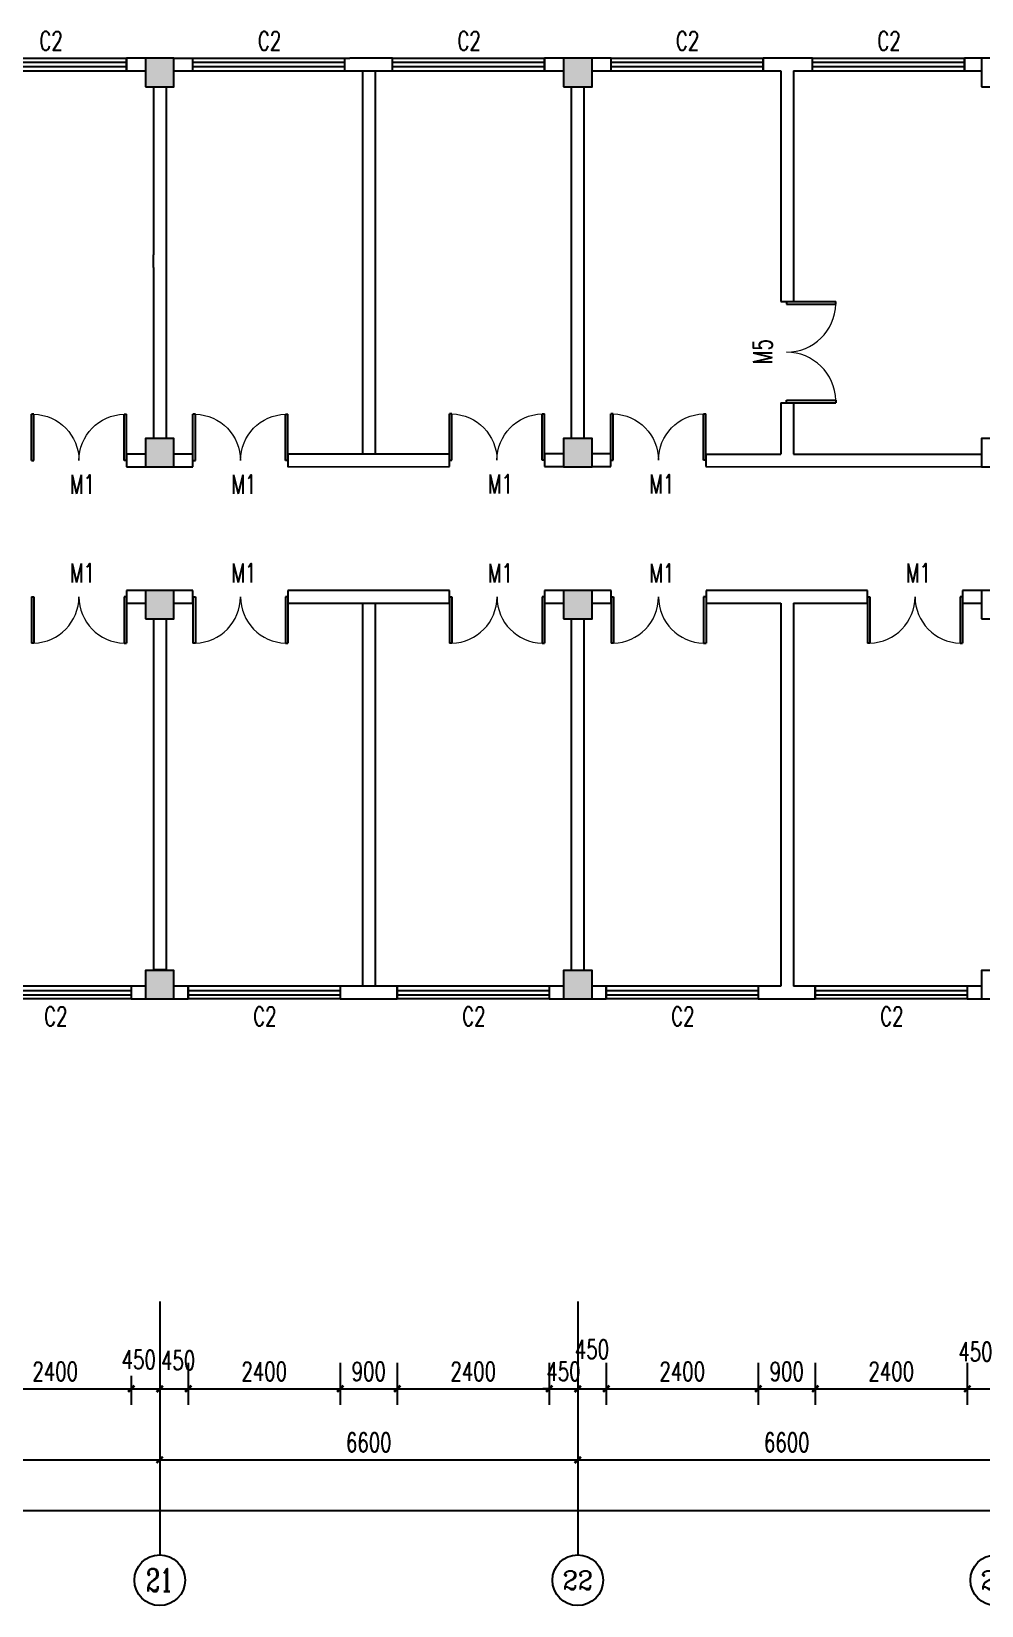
# Model space of a CAD drawing. Header units: millimetres. Extents: x 446 to 114752, y 86 to 28894.
# Drawn here: x 24721 to 39721, y 3294 to 28143 of the extents above; entities that cross this region are included whole.
import ezdxf
from ezdxf.enums import TextEntityAlignment as Align

# ---------------------------------------------------------------- set-up
doc = ezdxf.new("R2010")
doc.units = ezdxf.units.MM
for name, color, linetype in [('AXIS', 3, 'Continuous'), ('AXIS_TEXT', 7, 'Continuous'), ('COLUMN', 9, 'Continuous'), ('PUB_DIM', 3, 'Continuous'), ('WALL', 9, 'Continuous'), ('WINDOW', 4, 'Continuous'), ('WINDOW_TEXT', 7, 'Continuous')]:
    doc.layers.add(name, color=color, linetype=linetype)
doc.styles.add('_TCH_AXIS', font='COMPLEX', dxfattribs={"bigfont": 'GBCBIG'})
doc.styles.add('_TCH_DIM_T3', font='SIMPLEX', dxfattribs={"width": 0.705882, "bigfont": 'GBCBIG'})
doc.styles.add('_TCH_WINDOW', font='SIMPLEX', dxfattribs={"bigfont": 'GBCBIG'})
doc.styles.add('COMPLEX', font='COMPLEX')
doc.dimstyles.new('_TCH_ARCH&&100', dxfattribs={"dimtxt": 297.5, "dimasz": 100, "dimexe": 250, "dimexo": 300, "dimgap": 126.25, "dimtad": 1, "dimdec": 0, "dimzin": 0, "dimdsep": 46, "dimtxsty": '_TCH_DIM_T3', "dimblk": 'ARCHTICK', "dimcen": 0.09, "dimclrt": 7, "dimazin": 2, "dimtfac": 1, "dimtdec": 0, "dimtix": 1, "dimtmove": 2, "dimatfit": 3, "dimfxl": 1, "dimtolj": 1, "dimtzin": 0, "dimarcsym": 0})

# ---------------------------------------------------------------- blocks, each defined once
blk = doc.blocks.new('_ArchTick')
at = {"color": 0, "linetype": 'ByBlock', "const_width": 0.4}
blk.add_lwpolyline([(-0.5, -0.5), (0.5, 0.5)], dxfattribs=at)
blk = doc.blocks.new('*D98')
at = {"layer": 'Defpoints', "color": 0}
for p in [(23896, 7220), (26296, 7220), (26296, 6714)]:
    blk.add_point(p, dxfattribs=at)
at = {"layer": 'PUB_DIM', "color": 0, "lineweight": -2}
for p, q in [((23896, 6920), (23896, 6464)), ((23896, 6714), (26296, 6714)), ((26296, 6920), (26296, 6464))]:
    blk.add_line(p, q, dxfattribs=at)
at = {"layer": 'PUB_DIM', "color": 0, "lineweight": -2, "xscale": 100, "yscale": 100, "zscale": 100, "rotation": 180}
blk.add_blockref('_ArchTick', (23896, 6714), dxfattribs=at)
at = {"layer": 'PUB_DIM', "color": 0, "lineweight": -2, "xscale": 100, "yscale": 100, "zscale": 100}
blk.add_blockref('_ArchTick', (26296, 6714), dxfattribs=at)
at = {"layer": 'PUB_DIM', "color": 7, "insert": (25096, 6989), "char_height": 297.5, "attachment_point": 5, "style": '_TCH_DIM_T3'}
blk.add_mtext('\\A1;2400', dxfattribs=at)
blk = doc.blocks.new('*D99')
at = {"layer": 'Defpoints', "color": 0}
for p in [(26296, 7220), (26746, 7220), (26746, 6714)]:
    blk.add_point(p, dxfattribs=at)
at = {"layer": 'PUB_DIM', "color": 0, "lineweight": -2}
for p, q in [((26296, 6920), (26296, 6464)), ((26296, 6714), (26746, 6714)), ((26746, 6920), (26746, 6464))]:
    blk.add_line(p, q, dxfattribs=at)
at = {"layer": 'PUB_DIM', "color": 0, "lineweight": -2, "xscale": 100, "yscale": 100, "zscale": 100, "rotation": 180}
blk.add_blockref('_ArchTick', (26296, 6714), dxfattribs=at)
at = {"layer": 'PUB_DIM', "color": 0, "lineweight": -2, "xscale": 100, "yscale": 100, "zscale": 100}
blk.add_blockref('_ArchTick', (26746, 6714), dxfattribs=at)
at = {"layer": 'PUB_DIM', "color": 7, "insert": (26414, 7177), "char_height": 297.5, "attachment_point": 5, "style": '_TCH_DIM_T3'}
blk.add_mtext('\\A1;450', dxfattribs=at)
blk = doc.blocks.new('*D100')
at = {"layer": 'Defpoints', "color": 0}
for p in [(26746, 7426), (27196, 7426), (27196, 6714)]:
    blk.add_point(p, dxfattribs=at)
at = {"layer": 'PUB_DIM', "color": 0, "lineweight": -2}
for p, q in [((26746, 7126), (26746, 6464)), ((27196, 7126), (27196, 6464)), ((26746, 6714), (27196, 6714))]:
    blk.add_line(p, q, dxfattribs=at)
at = {"layer": 'PUB_DIM', "color": 0, "lineweight": -2, "xscale": 100, "yscale": 100, "zscale": 100, "rotation": 180}
blk.add_blockref('_ArchTick', (26746, 6714), dxfattribs=at)
at = {"layer": 'PUB_DIM', "color": 0, "lineweight": -2, "xscale": 100, "yscale": 100, "zscale": 100}
blk.add_blockref('_ArchTick', (27196, 6714), dxfattribs=at)
at = {"layer": 'PUB_DIM', "color": 7, "insert": (27036, 7165), "char_height": 297.5, "attachment_point": 5, "style": '_TCH_DIM_T3'}
blk.add_mtext('\\A1;450', dxfattribs=at)
blk = doc.blocks.new('*D101')
at = {"layer": 'Defpoints', "color": 0}
for p in [(27196, 7426), (29596, 7426), (29596, 6714)]:
    blk.add_point(p, dxfattribs=at)
at = {"layer": 'PUB_DIM', "color": 0, "lineweight": -2}
for p, q in [((27196, 7126), (27196, 6464)), ((29596, 7126), (29596, 6464)), ((27196, 6714), (29596, 6714))]:
    blk.add_line(p, q, dxfattribs=at)
at = {"layer": 'PUB_DIM', "color": 0, "lineweight": -2, "xscale": 100, "yscale": 100, "zscale": 100, "rotation": 180}
blk.add_blockref('_ArchTick', (27196, 6714), dxfattribs=at)
at = {"layer": 'PUB_DIM', "color": 0, "lineweight": -2, "xscale": 100, "yscale": 100, "zscale": 100}
blk.add_blockref('_ArchTick', (29596, 6714), dxfattribs=at)
at = {"layer": 'PUB_DIM', "color": 7, "insert": (28396, 6989), "char_height": 297.5, "attachment_point": 5, "style": '_TCH_DIM_T3'}
blk.add_mtext('\\A1;2400', dxfattribs=at)
blk = doc.blocks.new('*D102')
at = {"layer": 'Defpoints', "color": 0}
for p in [(29596, 7426), (30496, 7426), (30496, 6714)]:
    blk.add_point(p, dxfattribs=at)
at = {"layer": 'PUB_DIM', "color": 0, "lineweight": -2}
for p, q in [((29596, 7126), (29596, 6464)), ((30496, 7126), (30496, 6464)), ((29596, 6714), (30496, 6714))]:
    blk.add_line(p, q, dxfattribs=at)
at = {"layer": 'PUB_DIM', "color": 0, "lineweight": -2, "xscale": 100, "yscale": 100, "zscale": 100, "rotation": 180}
blk.add_blockref('_ArchTick', (29596, 6714), dxfattribs=at)
at = {"layer": 'PUB_DIM', "color": 0, "lineweight": -2, "xscale": 100, "yscale": 100, "zscale": 100}
blk.add_blockref('_ArchTick', (30496, 6714), dxfattribs=at)
at = {"layer": 'PUB_DIM', "color": 7, "insert": (30046, 6989), "char_height": 297.5, "attachment_point": 5, "style": '_TCH_DIM_T3'}
blk.add_mtext('\\A1;900', dxfattribs=at)
blk = doc.blocks.new('*D103')
at = {"layer": 'Defpoints', "color": 0}
for p in [(30496, 7426), (32896, 7426), (32896, 6714)]:
    blk.add_point(p, dxfattribs=at)
at = {"layer": 'PUB_DIM', "color": 0, "lineweight": -2}
for p, q in [((30496, 7126), (30496, 6464)), ((32896, 7126), (32896, 6464)), ((30496, 6714), (32896, 6714))]:
    blk.add_line(p, q, dxfattribs=at)
at = {"layer": 'PUB_DIM', "color": 0, "lineweight": -2, "xscale": 100, "yscale": 100, "zscale": 100, "rotation": 180}
blk.add_blockref('_ArchTick', (30496, 6714), dxfattribs=at)
at = {"layer": 'PUB_DIM', "color": 0, "lineweight": -2, "xscale": 100, "yscale": 100, "zscale": 100}
blk.add_blockref('_ArchTick', (32896, 6714), dxfattribs=at)
at = {"layer": 'PUB_DIM', "color": 7, "insert": (31696, 6989), "char_height": 297.5, "attachment_point": 5, "style": '_TCH_DIM_T3'}
blk.add_mtext('\\A1;2400', dxfattribs=at)
blk = doc.blocks.new('*D104')
at = {"layer": 'Defpoints', "color": 0}
for p in [(32896, 7426), (33346, 7426), (33346, 6714)]:
    blk.add_point(p, dxfattribs=at)
at = {"layer": 'PUB_DIM', "color": 0, "lineweight": -2}
for p, q in [((32896, 7126), (32896, 6464)), ((33346, 7126), (33346, 6464)), ((32896, 6714), (32796, 6714)), ((32896, 6714), (33346, 6714)), ((33346, 6714), (33446, 6714))]:
    blk.add_line(p, q, dxfattribs=at)
at = {"layer": 'PUB_DIM', "color": 0, "lineweight": -2, "xscale": 100, "yscale": 100, "zscale": 100}
blk.add_blockref('_ArchTick', (32896, 6714), dxfattribs=at)
at = {"layer": 'PUB_DIM', "color": 0, "lineweight": -2, "xscale": 100, "yscale": 100, "zscale": 100, "rotation": 180}
blk.add_blockref('_ArchTick', (33346, 6714), dxfattribs=at)
at = {"layer": 'PUB_DIM', "color": 7, "insert": (33121, 6989), "char_height": 297.5, "attachment_point": 5, "style": '_TCH_DIM_T3'}
blk.add_mtext('\\A1;450', dxfattribs=at)
blk = doc.blocks.new('*D105')
at = {"layer": 'Defpoints', "color": 0}
for p in [(33346, 7426), (33796, 7426), (33796, 6714)]:
    blk.add_point(p, dxfattribs=at)
at = {"layer": 'PUB_DIM', "color": 0, "lineweight": -2}
for p, q in [((33346, 7126), (33346, 6464)), ((33796, 7126), (33796, 6464)), ((33346, 6714), (33796, 6714))]:
    blk.add_line(p, q, dxfattribs=at)
at = {"layer": 'PUB_DIM', "color": 0, "lineweight": -2, "xscale": 100, "yscale": 100, "zscale": 100, "rotation": 180}
blk.add_blockref('_ArchTick', (33346, 6714), dxfattribs=at)
at = {"layer": 'PUB_DIM', "color": 0, "lineweight": -2, "xscale": 100, "yscale": 100, "zscale": 100}
blk.add_blockref('_ArchTick', (33796, 6714), dxfattribs=at)
at = {"layer": 'PUB_DIM', "color": 7, "insert": (33571, 7339), "char_height": 297.5, "attachment_point": 5, "style": '_TCH_DIM_T3'}
blk.add_mtext('\\A1;450', dxfattribs=at)
blk = doc.blocks.new('*D106')
at = {"layer": 'Defpoints', "color": 0}
for p in [(33796, 7426), (36196, 7426), (36196, 6714)]:
    blk.add_point(p, dxfattribs=at)
at = {"layer": 'PUB_DIM', "color": 0, "lineweight": -2}
for p, q in [((33796, 7126), (33796, 6464)), ((36196, 7126), (36196, 6464)), ((33796, 6714), (36196, 6714))]:
    blk.add_line(p, q, dxfattribs=at)
at = {"layer": 'PUB_DIM', "color": 0, "lineweight": -2, "xscale": 100, "yscale": 100, "zscale": 100, "rotation": 180}
blk.add_blockref('_ArchTick', (33796, 6714), dxfattribs=at)
at = {"layer": 'PUB_DIM', "color": 0, "lineweight": -2, "xscale": 100, "yscale": 100, "zscale": 100}
blk.add_blockref('_ArchTick', (36196, 6714), dxfattribs=at)
at = {"layer": 'PUB_DIM', "color": 7, "insert": (34996, 6989), "char_height": 297.5, "attachment_point": 5, "style": '_TCH_DIM_T3'}
blk.add_mtext('\\A1;2400', dxfattribs=at)
blk = doc.blocks.new('*D107')
at = {"layer": 'Defpoints', "color": 0}
for p in [(36196, 7426), (37096, 7426), (37096, 6714)]:
    blk.add_point(p, dxfattribs=at)
at = {"layer": 'PUB_DIM', "color": 0, "lineweight": -2}
for p, q in [((36196, 7126), (36196, 6464)), ((37096, 7126), (37096, 6464)), ((36196, 6714), (37096, 6714))]:
    blk.add_line(p, q, dxfattribs=at)
at = {"layer": 'PUB_DIM', "color": 0, "lineweight": -2, "xscale": 100, "yscale": 100, "zscale": 100, "rotation": 180}
blk.add_blockref('_ArchTick', (36196, 6714), dxfattribs=at)
at = {"layer": 'PUB_DIM', "color": 0, "lineweight": -2, "xscale": 100, "yscale": 100, "zscale": 100}
blk.add_blockref('_ArchTick', (37096, 6714), dxfattribs=at)
at = {"layer": 'PUB_DIM', "color": 7, "insert": (36646, 6989), "char_height": 297.5, "attachment_point": 5, "style": '_TCH_DIM_T3'}
blk.add_mtext('\\A1;900', dxfattribs=at)
blk = doc.blocks.new('*D108')
at = {"layer": 'Defpoints', "color": 0}
for p in [(37096, 7426), (39496, 7426), (39496, 6714)]:
    blk.add_point(p, dxfattribs=at)
at = {"layer": 'PUB_DIM', "color": 0, "lineweight": -2}
for p, q in [((37096, 7126), (37096, 6464)), ((39496, 7126), (39496, 6464)), ((37096, 6714), (39496, 6714))]:
    blk.add_line(p, q, dxfattribs=at)
at = {"layer": 'PUB_DIM', "color": 0, "lineweight": -2, "xscale": 100, "yscale": 100, "zscale": 100, "rotation": 180}
blk.add_blockref('_ArchTick', (37096, 6714), dxfattribs=at)
at = {"layer": 'PUB_DIM', "color": 0, "lineweight": -2, "xscale": 100, "yscale": 100, "zscale": 100}
blk.add_blockref('_ArchTick', (39496, 6714), dxfattribs=at)
at = {"layer": 'PUB_DIM', "color": 7, "insert": (38296, 6989), "char_height": 297.5, "attachment_point": 5, "style": '_TCH_DIM_T3'}
blk.add_mtext('\\A1;2400', dxfattribs=at)
blk = doc.blocks.new('*D109')
at = {"layer": 'Defpoints', "color": 0}
for p in [(39496, 7426), (39946, 7426), (39946, 6714)]:
    blk.add_point(p, dxfattribs=at)
at = {"layer": 'PUB_DIM', "color": 0, "lineweight": -2}
for p, q in [((39496, 7126), (39496, 6464)), ((39946, 7126), (39946, 6464)), ((39496, 6714), (39946, 6714))]:
    blk.add_line(p, q, dxfattribs=at)
at = {"layer": 'PUB_DIM', "color": 0, "lineweight": -2, "xscale": 100, "yscale": 100, "zscale": 100, "rotation": 180}
blk.add_blockref('_ArchTick', (39496, 6714), dxfattribs=at)
at = {"layer": 'PUB_DIM', "color": 0, "lineweight": -2, "xscale": 100, "yscale": 100, "zscale": 100}
blk.add_blockref('_ArchTick', (39946, 6714), dxfattribs=at)
at = {"layer": 'PUB_DIM', "color": 7, "insert": (39625, 7301), "char_height": 297.5, "attachment_point": 5, "style": '_TCH_DIM_T3'}
blk.add_mtext('\\A1;450', dxfattribs=at)
blk = doc.blocks.new('*D156')
at = {"layer": 'AXIS', "color": 0, "lineweight": -2}
for p, q in [((20146, 7794), (20146, 5344)), ((26746, 7794), (26746, 5344)), ((20146, 5594), (26746, 5594))]:
    blk.add_line(p, q, dxfattribs=at)
at = {"layer": 'Defpoints', "color": 0}
for p in [(20146, 8094), (26746, 8094), (26746, 5594)]:
    blk.add_point(p, dxfattribs=at)
at = {"layer": 'AXIS', "color": 0, "lineweight": -2, "xscale": 100, "yscale": 100, "zscale": 100, "rotation": 180}
blk.add_blockref('_ArchTick', (20146, 5594), dxfattribs=at)
at = {"layer": 'AXIS', "color": 0, "lineweight": -2, "xscale": 100, "yscale": 100, "zscale": 100}
blk.add_blockref('_ArchTick', (26746, 5594), dxfattribs=at)
at = {"layer": 'AXIS', "color": 7, "insert": (23446, 5869), "char_height": 297.5, "attachment_point": 5, "style": '_TCH_DIM_T3'}
blk.add_mtext('\\A1;6600', dxfattribs=at)
blk = doc.blocks.new('*D157')
at = {"layer": 'AXIS', "color": 0, "lineweight": -2}
for p, q in [((26746, 7794), (26746, 5344)), ((33346, 7794), (33346, 5344)), ((26746, 5594), (33346, 5594))]:
    blk.add_line(p, q, dxfattribs=at)
at = {"layer": 'Defpoints', "color": 0}
for p in [(26746, 8094), (33346, 8094), (33346, 5594)]:
    blk.add_point(p, dxfattribs=at)
at = {"layer": 'AXIS', "color": 0, "lineweight": -2, "xscale": 100, "yscale": 100, "zscale": 100, "rotation": 180}
blk.add_blockref('_ArchTick', (26746, 5594), dxfattribs=at)
at = {"layer": 'AXIS', "color": 0, "lineweight": -2, "xscale": 100, "yscale": 100, "zscale": 100}
blk.add_blockref('_ArchTick', (33346, 5594), dxfattribs=at)
at = {"layer": 'AXIS', "color": 7, "insert": (30046, 5869), "char_height": 297.5, "attachment_point": 5, "style": '_TCH_DIM_T3'}
blk.add_mtext('\\A1;6600', dxfattribs=at)
blk = doc.blocks.new('*D158')
at = {"layer": 'AXIS', "color": 0, "lineweight": -2}
for p, q in [((33346, 7794), (33346, 5344)), ((39946, 7794), (39946, 5344)), ((33346, 5594), (39946, 5594))]:
    blk.add_line(p, q, dxfattribs=at)
at = {"layer": 'Defpoints', "color": 0}
for p in [(33346, 8094), (39946, 8094), (39946, 5594)]:
    blk.add_point(p, dxfattribs=at)
at = {"layer": 'AXIS', "color": 0, "lineweight": -2, "xscale": 100, "yscale": 100, "zscale": 100, "rotation": 180}
blk.add_blockref('_ArchTick', (33346, 5594), dxfattribs=at)
at = {"layer": 'AXIS', "color": 0, "lineweight": -2, "xscale": 100, "yscale": 100, "zscale": 100}
blk.add_blockref('_ArchTick', (39946, 5594), dxfattribs=at)
at = {"layer": 'AXIS', "color": 7, "insert": (36646, 5869), "char_height": 297.5, "attachment_point": 5, "style": '_TCH_DIM_T3'}
blk.add_mtext('\\A1;6600', dxfattribs=at)
blk = doc.blocks.new('*D168')
at = {"layer": 'AXIS', "color": 0, "lineweight": -2}
for p, q in [((6246, 7794), (6246, 4544)), ((99346, 7794), (99346, 4544)), ((6246, 4794), (99346, 4794))]:
    blk.add_line(p, q, dxfattribs=at)
at = {"layer": 'Defpoints', "color": 0}
for p in [(6246, 8094), (99346, 8094), (99346, 4794)]:
    blk.add_point(p, dxfattribs=at)
at = {"layer": 'AXIS', "color": 0, "lineweight": -2, "xscale": 100, "yscale": 100, "zscale": 100, "rotation": 180}
blk.add_blockref('_ArchTick', (6246, 4794), dxfattribs=at)
at = {"layer": 'AXIS', "color": 0, "lineweight": -2, "xscale": 100, "yscale": 100, "zscale": 100}
blk.add_blockref('_ArchTick', (99346, 4794), dxfattribs=at)
at = {"layer": 'AXIS', "color": 7, "insert": (52796, 5069), "char_height": 297.5, "attachment_point": 5, "style": '_TCH_DIM_T3'}
blk.add_mtext('\\A1;93100', dxfattribs=at)
blk = doc.blocks.new('_FZHK')
blk.add_lwpolyline([(-0.5, -0.5), (0.5, -0.5), (0.5, 0.5), (-0.5, 0.5)], close=True)
blk = doc.blocks.new('_AXISO')
blk.add_circle((0, 0), 0.5)
at = {"layer": 'AXIS_TEXT', "style": 'COMPLEX', "width": 1.041667}
blk.add_attdef('A', text='', height=0.56, dxfattribs=at).set_placement((-0.25, -0.28), (0.25, -0.28), align=Align.FIT)
blk = doc.blocks.new('$DorLib2D$00000002')
for p, q in [((-0.5, 0), (-0.5, 0.4875)), ((-0.475, 0.4875), (-0.5, 0.4875)), ((-0.475, 0), (-0.475, 0.4875)), ((0.475, 0), (0.475, 0.4875)), ((0.475, 0.4875), (0.5, 0.4875)), ((0.5, 0), (0.5, 0.4875)), ((-0.5, 0), (-0.475, 0)), ((0.5, 0), (0.475, 0))]:
    blk.add_line(p, q)
at = {"lineweight": 13}
for centre, start, end in [((-0.4875, 0), 0, 88.53072), ((0.4875, 0), 91.46928, 180)]:
    blk.add_arc(centre, 0.4875, start, end, dxfattribs=at)
blk = doc.blocks.new('$TCHSYS$WIN2D')
for p, q in [((-0.5, 0.5), (0.5, 0.5)), ((-0.5, 0.5), (-0.5, -0.5)), ((0.5, 0.5), (0.5, -0.5)), ((0.5, 0.167), (-0.5, 0.167)), ((0.5, -0.167), (-0.5, -0.167)), ((-0.5, -0.5), (0.5, -0.5))]:
    blk.add_line(p, q)

msp = doc.modelspace()

# ---------------------------------------------------------------- hatches: boundary and pattern name
h = msp.add_hatch(color=256)
h.paths.add_polyline_path([(26746.2, 27718.9), (26521.2, 27718.9), (26521.2, 27493.9), (26746.2, 27493.9)])
h.paths.add_polyline_path([(26746.2, 27493.9), (26971.2, 27493.9), (26971.2, 27718.9), (26746.2, 27718.9)])
h.paths.add_polyline_path([(26746.2, 27268.9), (26971.2, 27268.9), (26971.2, 27493.9), (26746.2, 27493.9)])
h.paths.add_polyline_path([(26746.2, 27493.9), (26521.2, 27493.9), (26521.2, 27268.9), (26746.2, 27268.9)])
h.paths.add_polyline_path([(26746.2, 21493.9), (26521.2, 21493.9), (26521.2, 21268.9), (26746.2, 21268.9)])
h.paths.add_polyline_path([(26746.2, 21493.9), (26746.2, 21268.9), (26971.2, 21268.9), (26971.2, 21493.9)])
h.paths.add_polyline_path([(26971.2, 21493.9), (26971.2, 21718.9), (26746.2, 21718.9), (26746.2, 21493.9)])
h.paths.add_polyline_path([(26746.2, 21718.9), (26521.2, 21718.9), (26521.2, 21493.9), (26746.2, 21493.9)])
h.paths.add_polyline_path([(26746.2, 13318.9), (26746.2, 12868.9), (26971.2, 12868.9), (26971.2, 13318.9)])
h.paths.add_polyline_path([(26521.2, 13318.9), (26521.2, 12868.9), (26746.2, 12868.9), (26746.2, 13318.9)])
h = msp.add_hatch(color=256)
h.paths.add_polyline_path([(33346.2, 27718.9), (33121.2, 27718.9), (33121.2, 27493.9), (33346.2, 27493.9)])
h.paths.add_polyline_path([(33346.2, 27493.9), (33571.2, 27493.9), (33571.2, 27718.9), (33346.2, 27718.9)])
h.paths.add_polyline_path([(33346.2, 27268.9), (33571.2, 27268.9), (33571.2, 27493.9), (33346.2, 27493.9)])
h.paths.add_polyline_path([(33346.2, 27493.9), (33121.2, 27493.9), (33121.2, 27268.9), (33346.2, 27268.9)])
h.paths.add_polyline_path([(33346.2, 21493.9), (33121.2, 21493.9), (33121.2, 21268.9), (33346.2, 21268.9)])
h.paths.add_polyline_path([(33346.2, 21493.9), (33346.2, 21268.9), (33571.2, 21268.9), (33571.2, 21493.9)])
h.paths.add_polyline_path([(33571.2, 21493.9), (33571.2, 21718.9), (33346.2, 21718.9), (33346.2, 21493.9)])
h.paths.add_polyline_path([(33346.2, 21718.9), (33121.2, 21718.9), (33121.2, 21493.9), (33346.2, 21493.9)])
h.paths.add_polyline_path([(33346.2, 13318.9), (33346.2, 12868.9), (33571.2, 12868.9), (33571.2, 13318.9)])
h.paths.add_polyline_path([(33121.2, 13318.9), (33121.2, 12868.9), (33346.2, 12868.9), (33346.2, 13318.9)])
h = msp.add_hatch(color=256)
h.paths.add_polyline_path([(26746.2, 19318.9), (26521.2, 19318.9), (26521.2, 19093.9), (26746.2, 19093.9)])
h.paths.add_polyline_path([(26971.2, 19318.9), (26746.2, 19318.9), (26746.2, 19093.9), (26971.2, 19093.9)])
h.paths.add_polyline_path([(26971.2, 19093.9), (26746.2, 19093.9), (26746.2, 18868.9), (26971.2, 18868.9)])
h.paths.add_polyline_path([(26746.2, 19093.9), (26521.2, 19093.9), (26521.2, 18868.9), (26746.2, 18868.9)])
h = msp.add_hatch(color=256)
h.paths.add_polyline_path([(33346.2, 19318.9), (33121.2, 19318.9), (33121.2, 19093.9), (33346.2, 19093.9)])
h.paths.add_polyline_path([(33571.2, 19318.9), (33346.2, 19318.9), (33346.2, 19093.9), (33571.2, 19093.9)])
h.paths.add_polyline_path([(33571.2, 19093.9), (33346.2, 19093.9), (33346.2, 18868.9), (33571.2, 18868.9)])
h.paths.add_polyline_path([(33346.2, 19093.9), (33121.2, 19093.9), (33121.2, 18868.9), (33346.2, 18868.9)])

# ---------------------------------------------------------------- linework, layer by layer
at = {"layer": 'AXIS'}
for p, q in [((26746.2, 8093.9), (26746.2, 4093.9)), ((33346.2, 8093.9), (33346.2, 4093.9))]:
    msp.add_line(p, q, dxfattribs=at)
at = {"layer": 'WALL'}
for p, q in [((26521.2, 27718.9), (26221.2, 27718.9)), ((26221.2, 27718.9), (26221.2, 27518.9)), ((26971.2, 27718.9), (29749.8, 27718.9)), ((30421.2, 27718.9), (29749.8, 27718.9)), ((30421.2, 27518.9), (30421.2, 27718.9)), ((33121.2, 27718.9), (32821.2, 27718.9)), ((32821.2, 27718.9), (32821.2, 27518.9)), ((33871.2, 27718.9), (33571.2, 27718.9)), ((33871.2, 27518.9), (33871.2, 27718.9)), ((36651, 27718.9), (36271.2, 27718.9)), ((36271.2, 27718.9), (36271.2, 27518.9)), ((37051, 27718.9), (36651, 27718.9)), ((37051, 27518.9), (37051, 27718.9)), ((39721.2, 27718.9), (39451, 27718.9)), ((39451, 27718.9), (39451, 27518.9)), ((26221.2, 27518.9), (26521.2, 27518.9)), ((26971.2, 27518.9), (29649.6, 27518.9)), ((29671.2, 27518.9), (30421.2, 27518.9)), ((29945.4, 27518.9), (29945.4, 21468.9)), ((30145.4, 27518.9), (30145.4, 21468.9)), ((32821.2, 27518.9), (33121.2, 27518.9)), ((33571.2, 27518.9), (33871.2, 27518.9)), ((36271.2, 27518.9), (36551, 27518.9)), ((36551, 27518.9), (36551, 23879.9)), ((36751, 27518.9), (37051, 27518.9)), ((36751, 27518.9), (36751, 23879.9)), ((39451, 27518.9), (39721.2, 27518.9)), ((26646.2, 27268.9), (26646.2, 24618.9)), ((26846.2, 27268.9), (26846.2, 24418.9)), ((33246.2, 21718.9), (33246.2, 27268.9)), ((33446.2, 21718.9), (33446.2, 27268.9)), ((26646.2, 24618.9), (26646.2, 24618.9)), ((26646.2, 24418.9), (26646.2, 24618.9)), ((26646.2, 24418.9), (26646.2, 21718.9)), ((26646.2, 24418.9), (26646.2, 24418.9)), ((26846.2, 24418.9), (26846.2, 21718.9)), ((36551, 23879.9), (36751, 23879.9)), ((36551, 22280.1), (36551, 21468.9)), ((36551, 22280.1), (36751, 22279.9)), ((36751, 22279.9), (36751, 21468.9)), ((26521.2, 21468.9), (26221.2, 21468.9)), ((26221.2, 21468.9), (26221.2, 21268.9)), ((27271.2, 21468.9), (26971.2, 21468.9)), ((27271.2, 21268.9), (27271.2, 21468.9)), ((31320.1, 21468.9), (28771.2, 21468.9)), ((28771.2, 21468.9), (28771.2, 21268.9)), ((31320.1, 21273.5), (31320.1, 21473.5)), ((33120.1, 21473.5), (32820.1, 21473.5)), ((32820.1, 21473.5), (32820.1, 21273.5)), ((33870.1, 21473.5), (33570.1, 21473.5)), ((33870.1, 21273.5), (33870.1, 21473.5)), ((35370.1, 21473.5), (35370.1, 21273.5)), ((35370.1, 21468.9), (36551, 21468.9)), ((36751, 21468.9), (39721.2, 21468.9)), ((26221.2, 21268.9), (26521.2, 21268.9)), ((26971.2, 21268.9), (27271.2, 21268.9)), ((28771.2, 21268.9), (31320.1, 21273.5)), ((32820.1, 21273.5), (33120.1, 21273.5)), ((33570.1, 21273.5), (33870.1, 21273.5)), ((35370.1, 21273.5), (39721.2, 21268.9)), ((26521.2, 19318.9), (26221.2, 19318.9)), ((26221.2, 19318.9), (26221.2, 19118.9)), ((27271.2, 19318.9), (26971.2, 19318.9)), ((27271.2, 19118.9), (27271.2, 19318.9)), ((31321.3, 19315.3), (28771.2, 19318.9)), ((28771.2, 19318.9), (28771.2, 19118.9)), ((31321.3, 19115.3), (31321.3, 19315.3)), ((33121.3, 19315.3), (32821.3, 19315.3)), ((32821.3, 19315.3), (32821.3, 19115.3)), ((33871.3, 19315.3), (33571.3, 19315.3)), ((33871.3, 19115.3), (33871.3, 19315.3)), ((37921.2, 19318.9), (35371.3, 19315.3)), ((35371.3, 19315.3), (35371.3, 19115.3)), ((37921.2, 19118.9), (37921.2, 19318.9)), ((39721.2, 19318.9), (39421.2, 19318.9)), ((39421.2, 19318.9), (39421.2, 19118.9)), ((26221.2, 19118.9), (26521.2, 19118.9)), ((26971.2, 19118.9), (27271.2, 19118.9)), ((28771.2, 19118.9), (31321.3, 19118.9)), ((29945.4, 19118.9), (29945.4, 13068.9)), ((30145.4, 19118.9), (30145.4, 13068.9)), ((32821.3, 19115.3), (33121.3, 19115.3)), ((33571.3, 19115.3), (33871.3, 19115.3)), ((35371.3, 19115.3), (36551, 19117)), ((36551, 19117), (36551, 13068.9)), ((36751, 19117.2), (37921.2, 19118.9)), ((36751, 19117.2), (36751, 13068.9)), ((39421.2, 19118.9), (39721.2, 19118.9)), ((26646.2, 18866.7), (26646.2, 13331.1)), ((26846.2, 18866.7), (26646.2, 18866.7)), ((26846.2, 18866.7), (26846.2, 13331.1)), ((33246.2, 13318.9), (33246.2, 18868.9)), ((33446.2, 13318.9), (33446.2, 18868.9)), ((26846.2, 13331.1), (26646.2, 13331.1)), ((26521.2, 13068.9), (26296.2, 13068.9)), ((26296.2, 13068.9), (26296.2, 12868.9)), ((27196.2, 13068.9), (26971.2, 13068.9)), ((27196.2, 12868.9), (27196.2, 13068.9)), ((30496.2, 13068.9), (29596.2, 13068.9)), ((29596.2, 13068.9), (29596.2, 12868.9)), ((30496.2, 12868.9), (30496.2, 13068.9)), ((33121.2, 13068.9), (32896.2, 13068.9)), ((32896.2, 13068.9), (32896.2, 12868.9)), ((33796.2, 13068.9), (33571.2, 13068.9)), ((33796.2, 12868.9), (33796.2, 13068.9)), ((36551, 13068.9), (36196.2, 13068.9)), ((36196.2, 13068.9), (36196.2, 12868.9)), ((37105.8, 13068.9), (36751, 13068.9)), ((37096.2, 12868.9), (37096.2, 13068.9)), ((39721.2, 13068.9), (39496.2, 13068.9)), ((39496.2, 13068.9), (39496.2, 12868.9)), ((26296.2, 12868.9), (26521.2, 12868.9)), ((26971.2, 12868.9), (27196.2, 12868.9)), ((29596.2, 12868.9), (30496.2, 12868.9)), ((32896.2, 12868.9), (33121.2, 12868.9)), ((33571.2, 12868.9), (33796.2, 12868.9)), ((36196.2, 12868.9), (37096.2, 12868.9)), ((39496.2, 12868.9), (39721.2, 12868.9))]:
    msp.add_line(p, q, dxfattribs=at)

# ---------------------------------------------------------------- block references
at = {"layer": 'AXIS'}
ref = msp.add_blockref('_AXISO', (26746.2, 3693.9), dxfattribs=dict(at, xscale=799.9999999999999, yscale=800, zscale=800))
ref.add_attrib('A', '21', dxfattribs={"layer": 'AXIS_TEXT', "height": 360.19, "style": '_TCH_AXIS', "width": 0.862069}).set_placement((26531.8, 3513.8), (26960.6, 3513.8), align=Align.FIT)
ref = msp.add_blockref('_AXISO', (33346.2, 3693.9), dxfattribs=dict(at, xscale=799.9999999999999, yscale=800, zscale=800))
ref.add_attrib('A', '22', dxfattribs={"layer": 'AXIS_TEXT', "height": 294.28, "style": '_TCH_AXIS'}).set_placement((33108, 3546.7), (33584.4, 3546.7), align=Align.FIT)
ref = msp.add_blockref('_AXISO', (39946.2, 3693.9), dxfattribs=dict(at, xscale=799.9999999999999, yscale=800, zscale=800))
ref.add_attrib('A', '23', dxfattribs={"layer": 'AXIS_TEXT', "height": 294.28, "style": '_TCH_AXIS'}).set_placement((39708, 3546.7), (40184.4, 3546.7), align=Align.FIT)
at = {"layer": 'COLUMN', "xscale": 450, "yscale": 449.9999999999999, "zscale": 450}
for p in [(26746.2, 27493.9), (33346.2, 27493.9), (39946.2, 27493.9), (26746.2, 21493.9), (33346.2, 21493.9), (39946.2, 21493.9), (26746.2, 19093.9), (33346.2, 19093.9), (39946.2, 19093.9), (26746.2, 13093.9), (33346.2, 13093.9), (39946.2, 13093.9)]:
    msp.add_blockref('_FZHK', p, dxfattribs=at)
at = {"layer": 'WINDOW'}
ref = msp.add_blockref('$TCHSYS$WIN2D', (25021.2, 27618.9), dxfattribs=dict(at, xscale=2400, yscale=-200, zscale=2400))
ref.add_attrib('A', 'C2', (24846.2, 27845.1), dxfattribs={"layer": 'WINDOW_TEXT', "height": 297.5, "style": '_TCH_WINDOW', "width": 0.705882})
ref = msp.add_blockref('$TCHSYS$WIN2D', (28471.2, 27618.9), dxfattribs=dict(at, xscale=2400, yscale=-200, zscale=2400))
ref.add_attrib('A', 'C2', (28296.2, 27845.1), dxfattribs={"layer": 'WINDOW_TEXT', "height": 297.5, "style": '_TCH_WINDOW', "width": 0.705882})
ref = msp.add_blockref('$TCHSYS$WIN2D', (31621.2, 27618.9), dxfattribs=dict(at, xscale=2400, yscale=-200, zscale=2400))
ref.add_attrib('A', 'C2', (31446.2, 27845.1), dxfattribs={"layer": 'WINDOW_TEXT', "height": 297.5, "style": '_TCH_WINDOW', "width": 0.705882})
ref = msp.add_blockref('$TCHSYS$WIN2D', (35071.2, 27618.9), dxfattribs=dict(at, xscale=2400, yscale=-200, zscale=2400))
ref.add_attrib('A', 'C2', (34896.2, 27845.1), dxfattribs={"layer": 'WINDOW_TEXT', "height": 297.5, "style": '_TCH_WINDOW', "width": 0.705882})
ref = msp.add_blockref('$TCHSYS$WIN2D', (38251, 27618.9), dxfattribs=dict(at, xscale=2400, yscale=-200, zscale=2400))
ref.add_attrib('A', 'C2', (38076, 27845.1), dxfattribs={"layer": 'WINDOW_TEXT', "height": 297.5, "style": '_TCH_WINDOW', "width": 0.705882})
ref = msp.add_blockref('$DorLib2D$00000002', (36641.1, 23079.9), dxfattribs=dict(at, xscale=1600, yscale=1600, zscale=1600, rotation=270))
ref.add_attrib('A', 'M5', (36414.9, 22889.9), dxfattribs={"layer": 'WINDOW_TEXT', "height": 297.5, "rotation": 90, "style": '_TCH_WINDOW', "width": 0.705882})
ref = msp.add_blockref('$DorLib2D$00000002', (25471.2, 21368.9), dxfattribs=dict(at, xscale=-1500, yscale=1500, zscale=-1500))
ref.add_attrib('A', 'M1', (25326.2, 20845.1), dxfattribs={"layer": 'WINDOW_TEXT', "height": 297.5, "style": '_TCH_WINDOW', "width": 0.705882})
ref = msp.add_blockref('$DorLib2D$00000002', (28021.2, 21368.9), dxfattribs=dict(at, xscale=-1500, yscale=1500, zscale=-1500))
ref.add_attrib('A', 'M1', (27876.2, 20845.1), dxfattribs={"layer": 'WINDOW_TEXT', "height": 297.5, "style": '_TCH_WINDOW', "width": 0.705882})
ref = msp.add_blockref('$DorLib2D$00000002', (32070.1, 21373.5), dxfattribs=dict(at, xscale=-1500, yscale=1500, zscale=-1500))
ref.add_attrib('A', 'M1', (31925.1, 20849.7), dxfattribs={"layer": 'WINDOW_TEXT', "height": 297.5, "style": '_TCH_WINDOW', "width": 0.705882})
ref = msp.add_blockref('$DorLib2D$00000002', (34620.1, 21373.5), dxfattribs=dict(at, xscale=-1500, yscale=1500, zscale=-1500))
ref.add_attrib('A', 'M1', (34475.1, 20849.7), dxfattribs={"layer": 'WINDOW_TEXT', "height": 297.5, "style": '_TCH_WINDOW', "width": 0.705882})
ref = msp.add_blockref('$DorLib2D$00000002', (25471.2, 19218.9), dxfattribs=dict(at, xscale=-1500, yscale=-1500, zscale=-1500))
ref.add_attrib('A', 'M1', (25326.2, 19445.1), dxfattribs={"layer": 'WINDOW_TEXT', "height": 297.5, "style": '_TCH_WINDOW', "width": 0.705882})
ref = msp.add_blockref('$DorLib2D$00000002', (28021.2, 19218.9), dxfattribs=dict(at, xscale=-1500, yscale=-1500, zscale=-1500))
ref.add_attrib('A', 'M1', (27876.2, 19445.1), dxfattribs={"layer": 'WINDOW_TEXT', "height": 297.5, "style": '_TCH_WINDOW', "width": 0.705882})
ref = msp.add_blockref('$DorLib2D$00000002', (32071.3, 19215.3), dxfattribs=dict(at, xscale=-1500, yscale=-1500, zscale=-1500))
ref.add_attrib('A', 'M1', (31926.3, 19441.6), dxfattribs={"layer": 'WINDOW_TEXT', "height": 297.5, "style": '_TCH_WINDOW', "width": 0.705882})
ref = msp.add_blockref('$DorLib2D$00000002', (34621.3, 19215.3), dxfattribs=dict(at, xscale=-1500, yscale=-1500, zscale=-1500))
ref.add_attrib('A', 'M1', (34476.3, 19441.6), dxfattribs={"layer": 'WINDOW_TEXT', "height": 297.5, "style": '_TCH_WINDOW', "width": 0.705882})
ref = msp.add_blockref('$DorLib2D$00000002', (38671.2, 19218.9), dxfattribs=dict(at, xscale=-1500, yscale=-1500, zscale=-1500))
ref.add_attrib('A', 'M1', (38526.2, 19445.1), dxfattribs={"layer": 'WINDOW_TEXT', "height": 297.5, "style": '_TCH_WINDOW', "width": 0.705882})
ref = msp.add_blockref('$TCHSYS$WIN2D', (25096.2, 12968.9), dxfattribs=dict(at, xscale=2400, yscale=-200, zscale=2400, rotation=180))
ref.add_attrib('A', 'C2', (24921.2, 12445.1), dxfattribs={"layer": 'WINDOW_TEXT', "height": 297.5, "style": '_TCH_WINDOW', "width": 0.705882})
ref = msp.add_blockref('$TCHSYS$WIN2D', (28396.2, 12968.9), dxfattribs=dict(at, xscale=2400, yscale=-200, zscale=2400, rotation=180))
ref.add_attrib('A', 'C2', (28221.2, 12445.1), dxfattribs={"layer": 'WINDOW_TEXT', "height": 297.5, "style": '_TCH_WINDOW', "width": 0.705882})
ref = msp.add_blockref('$TCHSYS$WIN2D', (31696.2, 12968.9), dxfattribs=dict(at, xscale=2400, yscale=-200, zscale=2400, rotation=180))
ref.add_attrib('A', 'C2', (31521.2, 12445.1), dxfattribs={"layer": 'WINDOW_TEXT', "height": 297.5, "style": '_TCH_WINDOW', "width": 0.705882})
ref = msp.add_blockref('$TCHSYS$WIN2D', (34996.2, 12968.9), dxfattribs=dict(at, xscale=2400, yscale=-200, zscale=2400, rotation=180))
ref.add_attrib('A', 'C2', (34821.2, 12445.1), dxfattribs={"layer": 'WINDOW_TEXT', "height": 297.5, "style": '_TCH_WINDOW', "width": 0.705882})
ref = msp.add_blockref('$TCHSYS$WIN2D', (38296.2, 12968.9), dxfattribs=dict(at, xscale=2400, yscale=-200, zscale=2400, rotation=180))
ref.add_attrib('A', 'C2', (38121.2, 12445.1), dxfattribs={"layer": 'WINDOW_TEXT', "height": 297.5, "style": '_TCH_WINDOW', "width": 0.705882})

# ---------------------------------------------------------------- dimensions: what is measured, and where the dimension line sits
at = {"layer": 'AXIS'}
for p1, p2, distance, text, picture, middle in [((6246.2, 8093.9), (99346.2, 8093.9), -3300, '93100', '*D168', (52796.2, 5068.9)), ((20146.2, 8093.9), (26746.2, 8093.9), -2500, '6600', '*D156', (23446.2, 5868.9)), ((26746.2, 8093.9), (33346.2, 8093.9), -2500, '6600', '*D157', (30046.2, 5868.9)), ((33346.2, 8093.9), (39946.2, 8093.9), -2500, '6600', '*D158', (36646.2, 5868.9))]:
    dim = msp.add_aligned_dim(p1=p1, p2=p2, distance=distance, text=text, dimstyle='_TCH_ARCH&&100', dxfattribs=at)
    dim.commit()
    dim.dimension.update_dxf_attribs({"geometry": picture, "text_midpoint": middle})
at = {"layer": 'PUB_DIM'}
for base, p1, p2, picture, middle in [((33796.2, 6713.8), (33346.2, 7425.7), (33796.2, 7425.7), '*D105', (33571.2, 7338.8)), ((39946.2, 6713.8), (39496.2, 7425.7), (39946.2, 7425.7), '*D109', (39625.1, 7300.5)), ((26746.2, 6713.8), (26296.2, 7220.4), (26746.2, 7220.4), '*D99', (26414.3, 7176.8)), ((27196.2, 6713.8), (26746.2, 7425.7), (27196.2, 7425.7), '*D100', (27035.6, 7165.5))]:
    dim = msp.add_linear_dim(base=base, p1=p1, p2=p2, angle=0, text='450', dimstyle='_TCH_ARCH&&100', dxfattribs=at)
    dim.commit()
    dim.dimension.update_dxf_attribs({"geometry": picture, "text_midpoint": middle, "dimtype": 161})
for p1, p2, distance, text, picture, middle in [((23896.2, 7220.4), (26296.2, 7220.4), -506.6, '2400', '*D98', (25096.2, 6988.8)), ((27196.2, 7425.7), (29596.2, 7425.7), -711.9, '2400', '*D101', (28396.2, 6988.8)), ((29596.2, 7425.7), (30496.2, 7425.7), -711.9, '900', '*D102', (30046.2, 6988.8)), ((30496.2, 7425.7), (32896.2, 7425.7), -711.9, '2400', '*D103', (31696.2, 6988.8)), ((32896.2, 7425.7), (33346.2, 7425.7), -711.9, '450', '*D104', (33121.2, 6988.8)), ((33796.2, 7425.7), (36196.2, 7425.7), -711.9, '2400', '*D106', (34996.2, 6988.8)), ((36196.2, 7425.7), (37096.2, 7425.7), -711.9, '900', '*D107', (36646.2, 6988.8)), ((37096.2, 7425.7), (39496.2, 7425.7), -711.9, '2400', '*D108', (38296.2, 6988.8))]:
    dim = msp.add_aligned_dim(p1=p1, p2=p2, distance=distance, text=text, dimstyle='_TCH_ARCH&&100', dxfattribs=at)
    dim.commit()
    dim.dimension.update_dxf_attribs({"geometry": picture, "text_midpoint": middle})

doc.saveas('drawing.dxf')
